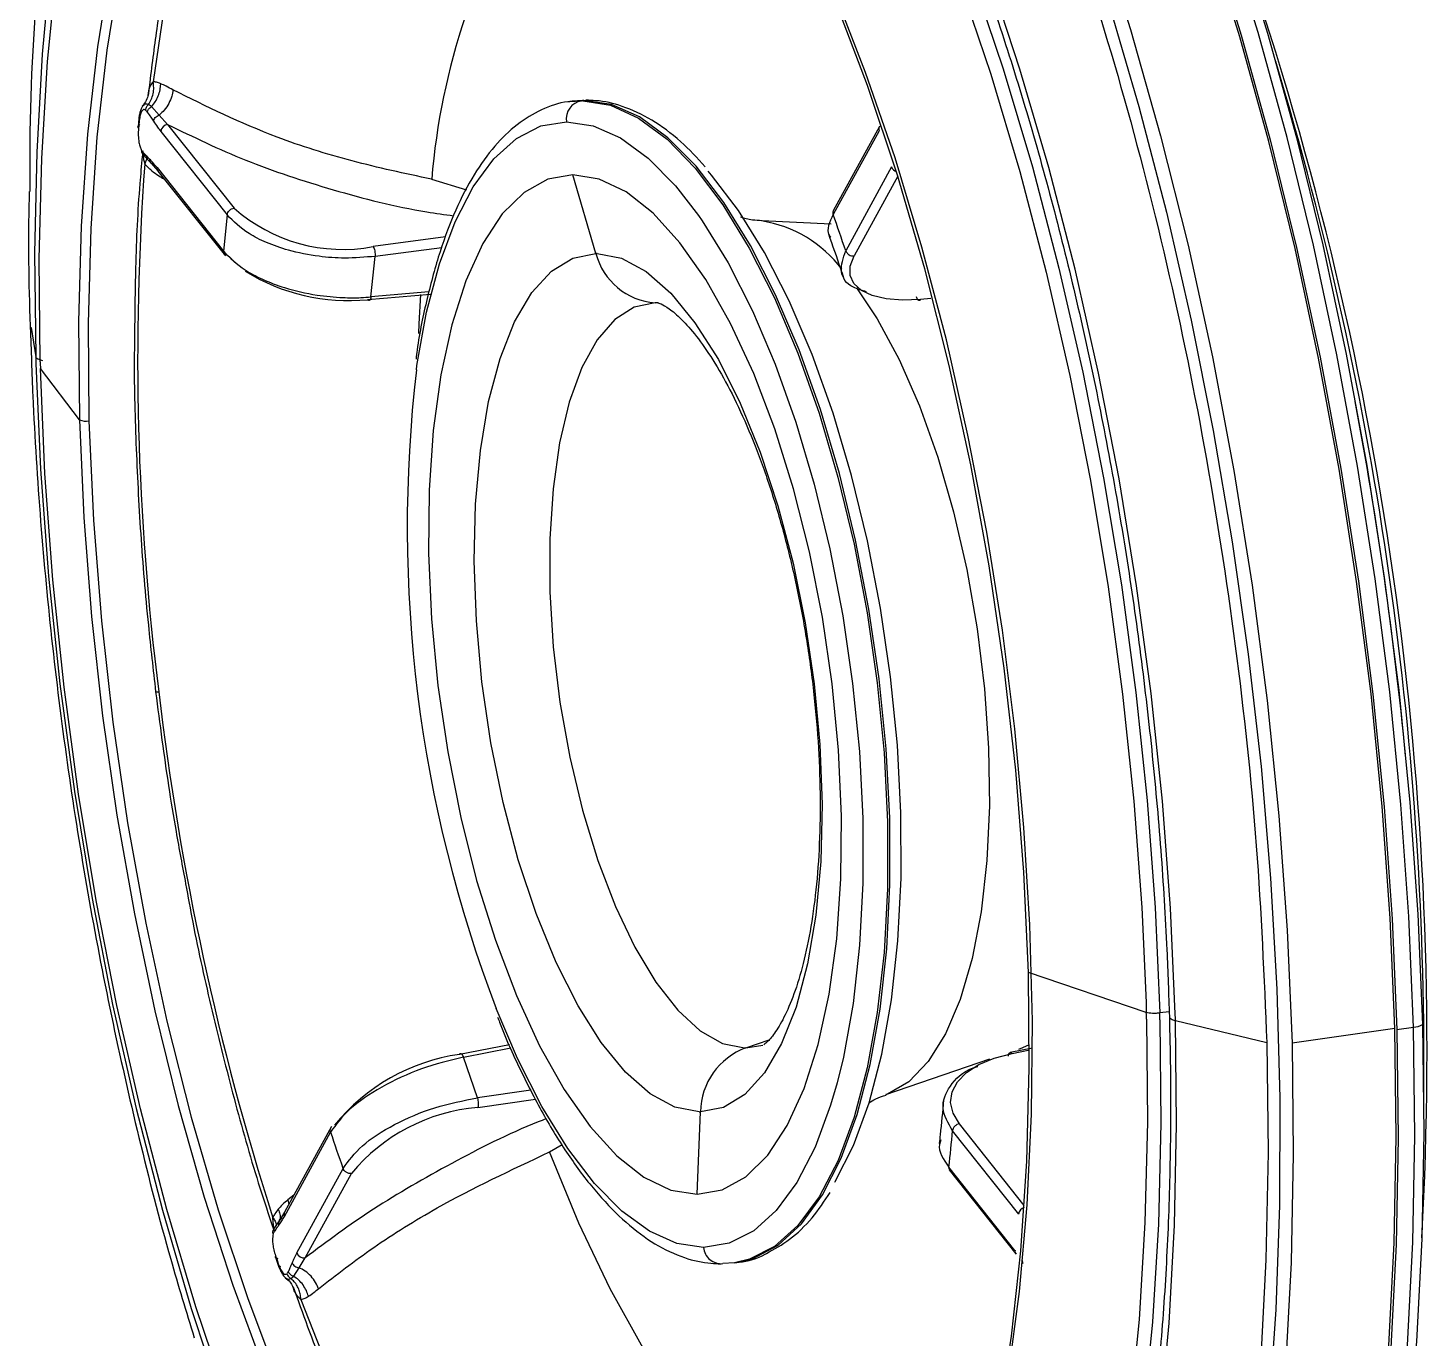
# Model space of a CAD drawing. Extents: x 526 to 610, y 679 to 808.
# Drawn here: x 598.063 to 600.412, y 748.328 to 750.527 of the extents above; entities that cross this region are included whole.
import ezdxf

# ---------------------------------------------------------------- set-up
doc = ezdxf.new("R2010")
doc.units = 0
doc.header["$MEASUREMENT"] = 0
doc.layers.add('1', color=4, linetype='Continuous')

# ---------------------------------------------------------------- blocks, each defined once
blk = doc.blocks.new('JETSETTER LX')
at = {"layer": '1', "color": 3, "linetype": 'Continuous', "lineweight": 25}
for p, q in [((72.1409, 53.5584), (72.138, 53.5362)), ((72.1438, 53.5178), (72.1386, 53.521)), ((72.1566, 53.5035), (72.1438, 53.5178)), ((72.85, 53.5267), (72.846, 53.5261)), ((72.8461, 53.5261), (72.8656, 53.5276)), ((72.8672, 53.5281), (72.85, 53.5267)), ((72.8656, 53.5276), (72.8696, 53.5281)), ((72.1225, 53.4977), (72.1212, 53.4844)), ((72.1709, 53.4879), (72.1566, 53.5035)), ((72.1709, 53.4879), (72.2824, 53.3475)), ((73.3658, 53.4845), (73.2882, 53.3426)), ((72.1593, 53.4762), (72.2709, 53.3358)), ((73.3653, 53.4773), (73.2884, 53.3366)), ((72.1272, 53.4446), (72.1301, 53.438)), ((72.1276, 53.4405), (72.1316, 53.4348)), ((72.1316, 53.4349), (72.1428, 53.4231)), ((72.1426, 53.4233), (72.1549, 53.4092)), ((72.1531, 53.4154), (72.2647, 53.2749)), ((73.3863, 53.4164), (73.3094, 53.2757)), ((72.1546, 53.4096), (72.2679, 53.267)), ((72.6142, 53.3959), (72.6726, 53.3783)), ((72.8899, 53.271), (72.8514, 53.4032)), ((73.3966, 53.401), (73.3234, 53.2671)), ((72.2709, 53.3358), (72.2647, 53.2749)), ((73.285, 53.3203), (73.1683, 53.3259)), ((72.6377, 53.2991), (72.516, 53.2828)), ((72.5193, 53.2665), (72.631, 53.2814)), ((72.2742, 53.2662), (72.2836, 53.2558)), ((72.5123, 53.1982), (72.5193, 53.2664)), ((72.5069, 53.1937), (72.6122, 53.2028)), ((72.6096, 53.2067), (72.5123, 53.1982)), ((72.9942, 53.1883), (72.9911, 53.1884)), ((73.4525, 53.1955), (73.435, 53.194)), ((71.9416, 53.1471), (71.9495, 53.0975)), ((72.0229, 52.992), (71.9573, 53.0781)), ((73.814, 51.9972), (73.616, 52.0645)), ((73.8135, 52.0138), (73.814, 51.9972)), ((73.8524, 51.9985), (73.8366, 51.9964)), ((73.8629, 51.9836), (74.0163, 51.9466)), ((74.2313, 51.9703), (74.0586, 51.9458)), ((74.2345, 51.9685), (74.2627, 51.9725)), ((72.7449, 51.9431), (72.6608, 51.9268)), ((72.6674, 51.9222), (72.7473, 51.9377)), ((73.1415, 51.9379), (73.1807, 51.9512)), ((73.1415, 51.9379), (73.1702, 51.9426)), ((73.6228, 51.9374), (73.5853, 51.93)), ((73.5886, 51.9286), (73.6157, 51.934)), ((72.6909, 51.854), (72.6674, 51.9222)), ((73.3766, 51.8593), (73.5514, 51.9192)), ((72.7808, 51.8669), (72.6909, 51.854)), ((72.6916, 51.8378), (72.7888, 51.8517)), ((73.0598, 51.692), (73.0654, 51.8304)), ((72.3669, 51.6547), (72.4444, 51.7965)), ((72.4461, 51.806), (72.3673, 51.6619)), ((73.5997, 51.6589), (73.4887, 51.7987)), ((73.6092, 51.6732), (73.5003, 51.8104)), ((72.8123, 51.7632), (72.8333, 51.7754)), ((72.3879, 51.5939), (72.4654, 51.7356)), ((72.4019, 51.5853), (72.4794, 51.727)), ((73.5935, 51.598), (73.4825, 51.7378)), ((73.483, 51.7334), (73.5951, 51.5922)), ((72.383, 51.6907), (72.3726, 51.6828)), ((72.3726, 51.6828), (72.3745, 51.675)), ((72.3494, 51.6339), (72.3474, 51.6527)), ((72.3674, 51.6621), (72.3586, 51.6481)), ((72.3449, 51.6446), (72.3491, 51.6316)), ((72.348, 51.6307), (72.3477, 51.6302)), ((72.3506, 51.6366), (72.3486, 51.632)), ((72.3587, 51.6482), (72.3505, 51.6365)), ((72.3519, 51.5863), (72.3565, 51.573)), ((72.3915, 51.5688), (72.4019, 51.5853)), ((72.3826, 51.5544), (72.3915, 51.5688)), ((73.1229, 51.5772), (73.1033, 51.5758)), ((73.1229, 51.5772), (73.1268, 51.5778)), ((72.378, 51.5506), (72.3826, 51.5544)), ((72.3815, 51.537), (72.3905, 51.5124)), ((72.3948, 51.5156), (72.394, 51.5227))]:
    blk.add_line(p, q, dxfattribs=at)
at = {"layer": '1', "color": 3, "linetype": 'Continuous', "lineweight": 25, "flags": 128}
for points in [[(73.9204, 53.8081), (73.9733, 53.6379), (74.0221, 53.462), (74.0664, 53.2814), (74.1059, 53.0971), (74.1406, 52.9101), (74.1701, 52.7212), (74.1944, 52.5316), (74.2132, 52.3423), (74.2266, 52.1543), (74.2345, 51.9685)], [(74.2313, 51.9703), (74.2235, 52.1555), (74.2102, 52.343), (74.1913, 52.5318), (74.1671, 52.7208), (74.1377, 52.9091), (74.1031, 53.0956), (74.0637, 53.2793), (74.0196, 53.4594), (73.971, 53.6347), (73.9182, 53.8044)], [(73.9646, 53.8108), (74.0173, 53.6411), (74.0659, 53.4658), (74.1101, 53.2858), (74.1495, 53.1021), (74.184, 52.9156), (74.2135, 52.7274), (74.2377, 52.5384), (74.2565, 52.3497), (74.2698, 52.1622), (74.2776, 51.977)], [(74.2627, 51.9725), (74.2549, 52.1583), (74.2415, 52.3463), (74.2226, 52.5357), (74.1983, 52.7252), (74.1688, 52.9141), (74.1341, 53.1011), (74.0946, 53.2854), (74.0503, 53.466), (74.0016, 53.6419), (73.9486, 53.8121), (73.8917, 53.9758), (73.8312, 54.132), (73.7674, 54.28), (73.7006, 54.4189), (73.6313, 54.548), (73.5597, 54.6667), (73.4862, 54.7743), (73.4113, 54.8701), (73.3353, 54.9538), (73.2586, 55.0248), (73.1817, 55.0828), (73.105, 55.1275), (73.0788, 55.1397)], [(73.7509, 53.6902), (73.8015, 53.518), (73.8478, 53.3406), (73.8895, 53.1591), (73.9265, 52.9743), (73.9584, 52.7872), (73.9852, 52.5989), (74.0066, 52.4103), (74.0227, 52.2226), (74.0333, 52.0365), (74.0383, 51.8532), (74.0377, 51.6737), (74.0315, 51.4988), (74.0198, 51.3296)], [(72.9426, 55.0707), (73.0211, 55.0181), (73.0995, 54.9518), (73.1774, 54.872), (73.2544, 54.7793), (73.33, 54.6741), (73.4039, 54.5571), (73.4755, 54.4289), (73.5446, 54.2902), (73.6106, 54.1418), (73.6733, 53.9846), (73.7324, 53.8193), (73.7873, 53.647), (73.838, 53.4686), (73.884, 53.2851), (73.9251, 53.0975), (73.9612, 52.9069), (73.9919, 52.7143), (74.0171, 52.5208), (74.0367, 52.3275), (74.0506, 52.1355), (74.0586, 51.9458)], [(73.8626, 51.9948), (73.8546, 52.1722), (73.8411, 52.3517), (73.8222, 52.5324), (73.7978, 52.7131), (73.7683, 52.8928), (73.7337, 53.0704), (73.6943, 53.245), (73.6503, 53.4154), (73.6019, 53.5807), (73.5494, 53.7399)], [(72.9321, 54.7199), (72.9904, 54.6683), (73.0631, 54.5918), (73.1348, 54.5028), (73.2051, 54.4016), (73.2736, 54.289), (73.3398, 54.1657), (73.4033, 54.0324), (73.4637, 53.8899), (73.5206, 53.7391), (73.5738, 53.581), (73.6228, 53.4164), (73.6674, 53.2465), (73.7074, 53.0722), (73.7423, 52.8946), (73.7721, 52.7149), (73.7966, 52.5341), (73.8156, 52.3533), (73.8289, 52.1737), (73.8366, 51.9964)], [(71.957, 53.0894), (71.9555, 53.2621), (71.9597, 53.4304), (71.9695, 53.5932), (71.985, 53.7495), (72.006, 53.8983), (72.0325, 54.0388), (72.0642, 54.1701), (72.1009, 54.2913), (72.1424, 54.4017), (72.1885, 54.5007), (72.2389, 54.5877), (72.2933, 54.662), (72.2988, 54.6686)], [(73.0082, 54.6176), (73.0452, 54.577), (73.1165, 54.4885), (73.1864, 54.388), (73.2544, 54.2761), (73.3202, 54.1535), (73.3833, 54.0209), (73.4433, 53.8793), (73.4999, 53.7294), (73.5528, 53.5722), (73.6015, 53.4087), (73.6459, 53.2398), (73.6855, 53.0665), (73.7203, 52.8901), (73.7499, 52.7114), (73.7742, 52.5317), (73.7931, 52.352), (73.8064, 52.1735), (73.8135, 52.0138)], [(72.5096, 54.4877), (72.4979, 54.4845), (72.4355, 54.458), (72.3759, 54.4168), (72.3198, 54.3612), (72.2674, 54.2917), (72.2193, 54.2088), (72.1757, 54.1131), (72.137, 54.0053), (72.1035, 53.8863), (72.0754, 53.757), (72.0531, 53.6182), (72.0365, 53.4712), (72.0259, 53.3171), (72.0214, 53.1569), (72.0229, 52.9919)], [(72.7781, 54.4297), (72.7093, 54.4626), (72.6415, 54.4808), (72.5751, 54.4842), (72.5106, 54.4727), (72.4486, 54.4464), (72.3895, 54.4055), (72.3337, 54.3503), (72.2817, 54.2813), (72.2339, 54.1989), (72.1906, 54.1038), (72.1521, 53.9968), (72.1189, 53.8786), (72.091, 53.7501), (72.0688, 53.6124), (72.0523, 53.4664), (72.0418, 53.3132), (72.0373, 53.1541), (72.0388, 52.9903)], [(72.1426, 54.4673), (72.1276, 54.4305), (72.0871, 54.3164), (72.0514, 54.192), (72.0207, 54.0578), (71.9952, 53.9148), (71.975, 53.7638), (71.9603, 53.6056), (71.9511, 53.4412), (71.9475, 53.2715), (71.9495, 53.0975)], [(72.6317, 54.4432), (72.5691, 54.4289), (72.5089, 54.4001), (72.4517, 54.357), (72.3979, 54.3), (72.3479, 54.2295), (72.302, 54.146), (72.2607, 54.0501), (72.2243, 53.9427), (72.193, 53.8245), (72.167, 53.6964), (72.1466, 53.5595)], [(73.616, 52.0645), (73.6084, 52.233), (73.5948, 52.4037), (73.5754, 52.5754), (73.5501, 52.7468), (73.5193, 52.9164), (73.4832, 53.0831), (73.442, 53.2456), (73.3961, 53.4026), (73.3458, 53.553), (73.2915, 53.6956), (73.2336, 53.8293), (73.1725, 53.9531), (73.1088, 54.066), (73.0428, 54.1673), (72.9752, 54.256), (72.9063, 54.3316), (72.8369, 54.3935), (72.7672, 54.4412)], [(73.5828, 51.3903), (73.6012, 51.5289), (73.614, 51.6746), (73.6212, 51.8265), (73.6227, 51.9834), (73.6185, 52.1442), (73.6086, 52.3079), (73.5932, 52.4731), (73.5723, 52.6387), (73.546, 52.8035), (73.5146, 52.9664), (73.4783, 53.1261), (73.4374, 53.2816), (73.3921, 53.4316), (73.3427, 53.5752), (73.2897, 53.7113)], [(72.8679, 53.5276), (72.9142, 53.52), (72.9616, 53.4983), (73.0093, 53.4629), (73.0566, 53.4142), (73.1029, 53.3531), (73.1475, 53.2802), (73.1897, 53.1968), (73.2289, 53.1041), (73.2646, 53.0033), (73.2962, 52.8959), (73.3233, 52.7835), (73.3454, 52.6678), (73.3623, 52.5504), (73.3737, 52.433), (73.3795, 52.3173), (73.3795, 52.205), (73.3738, 52.0978), (73.3624, 51.9972), (73.3456, 51.9046), (73.3235, 51.8214), (73.2964, 51.7488), (73.2649, 51.6879), (73.2292, 51.6395), (73.19, 51.6044), (73.1478, 51.5831), (73.1229, 51.5772)], [(73.1268, 51.5778), (73.1541, 51.5844), (73.1961, 51.6065), (73.2351, 51.6423), (73.2706, 51.6913), (73.3019, 51.7529), (73.3287, 51.826), (73.3505, 51.9097), (73.3671, 52.0027), (73.3782, 52.1038), (73.3836, 52.2113), (73.3833, 52.3237), (73.3773, 52.4395), (73.3656, 52.557), (73.3484, 52.6743), (73.326, 52.7899), (73.2987, 52.902), (73.2668, 53.0091), (73.231, 53.1095), (73.1916, 53.2018), (73.1493, 53.2847), (73.1046, 53.357), (73.0583, 53.4175), (73.0109, 53.4655), (72.9632, 53.5003), (72.9159, 53.5212), (72.8696, 53.5281)], [(72.5885, 53.0759), (72.5895, 53.0829), (72.6058, 53.1728), (72.6272, 53.2536), (72.6534, 53.3241), (72.6839, 53.3833), (72.7185, 53.4303), (72.7565, 53.4644), (72.7974, 53.4852), (72.8406, 53.4922)], [(72.8406, 53.4922), (72.8855, 53.4855), (72.9314, 53.4652), (72.9776, 53.4314), (73.0236, 53.3848), (73.0623, 53.3349)], [(72.8514, 53.4032), (72.8091, 53.3957), (72.7693, 53.3737), (72.7327, 53.3375), (72.6999, 53.2878), (72.6715, 53.2255), (72.6479, 53.1516), (72.6296, 53.0673), (72.6169, 52.9741), (72.61, 52.8737), (72.6089, 52.7676), (72.6139, 52.6578), (72.6246, 52.5461), (72.6411, 52.4345), (72.6629, 52.3247), (72.6897, 52.2188), (72.7211, 52.1185), (72.7565, 52.0256), (72.7952, 51.9415), (72.8368, 51.8679), (72.8804, 51.8059), (72.9252, 51.7565), (72.9706, 51.7207), (73.0157, 51.6991), (73.0598, 51.692)], [(73.0598, 51.692), (73.1021, 51.6995), (73.1419, 51.7215), (73.1785, 51.7576), (73.2113, 51.8073), (73.2398, 51.8696), (73.2633, 51.9436), (73.2816, 52.0279), (73.2944, 52.121), (73.3013, 52.2215), (73.3023, 52.3275), (73.2974, 52.4373), (73.2866, 52.549), (73.2702, 52.6607), (73.2484, 52.7704), (73.2215, 52.8763), (73.1902, 52.9766), (73.1548, 53.0696), (73.116, 53.1536), (73.0745, 53.2273), (73.0309, 53.2893), (72.986, 53.3386), (72.9406, 53.3744), (72.8955, 53.3961), (72.8514, 53.4032)], [(73.2908, 51.7122), (73.2917, 51.7138), (73.3224, 51.774), (73.3486, 51.8456), (73.37, 51.9274), (73.3862, 52.0185), (73.3971, 52.1173), (73.4024, 52.2225), (73.402, 52.3325), (73.3961, 52.4458), (73.3847, 52.5607), (73.3679, 52.6756), (73.346, 52.7887), (73.3192, 52.8984), (73.2881, 53.0031), (73.253, 53.1014), (73.2145, 53.1917), (73.1731, 53.2728), (73.1294, 53.3435), (73.084, 53.4028), (73.0785, 53.4091)], [(73.0623, 53.3349), (73.0685, 53.3259), (73.1118, 53.2557), (73.1529, 53.1752), (73.191, 53.0855), (73.2257, 52.988), (73.2565, 52.884), (73.2829, 52.7752), (73.3045, 52.663), (73.321, 52.5492), (73.3322, 52.4353), (73.338, 52.323), (73.3381, 52.2141), (73.3326, 52.11), (73.3217, 52.0123), (73.3054, 51.9223), (73.2949, 51.8792)], [(73.0632, 51.8304), (73.0227, 51.8384), (72.9812, 51.8607), (72.9397, 51.897), (72.899, 51.9466), (72.8599, 52.0084), (72.8231, 52.0812), (72.7895, 52.1635), (72.7597, 52.2537), (72.7343, 52.3498), (72.7138, 52.45), (72.6987, 52.5523), (72.6892, 52.6546), (72.6856, 52.7547), (72.6879, 52.8507), (72.696, 52.9406), (72.7099, 53.0226), (72.7292, 53.0951), (72.7535, 53.1565), (72.7824, 53.2057), (72.8152, 53.2416), (72.8513, 53.2635), (72.8899, 53.271)], [(72.8921, 53.271), (72.9327, 53.2631), (72.9741, 53.2407), (73.0156, 53.2044), (73.0563, 53.1548), (73.0955, 53.093), (73.1322, 53.0202), (73.1658, 52.9379), (73.1956, 52.8478), (73.221, 52.7516), (73.2415, 52.6514), (73.2566, 52.5491), (73.2661, 52.4469), (73.2697, 52.3467), (73.2674, 52.2507), (73.2593, 52.1608), (73.2454, 52.0788), (73.2261, 52.0063), (73.2018, 51.9449), (73.173, 51.8957), (73.1401, 51.8598), (73.104, 51.8379), (73.0654, 51.8304)], [(73.435, 53.194), (73.4044, 53.1928), (73.377, 53.1951), (73.3538, 53.2006), (73.3357, 53.2092), (73.3232, 53.2206), (73.3169, 53.2344), (73.317, 53.2501), (73.3234, 53.2671)], [(72.5954, 53.2025), (72.5929, 53.1533), (72.5922, 53.1368)], [(73.3277, 53.2138), (73.3623, 53.1616), (73.3991, 53.0932), (73.4331, 53.0153), (73.4638, 52.9295), (73.4905, 52.8374), (73.5127, 52.7407), (73.5302, 52.6412), (73.5424, 52.5407), (73.5492, 52.4411), (73.5505, 52.3443), (73.5463, 52.2521), (73.5365, 52.1661), (73.5215, 52.088), (73.5014, 52.0193), (73.4767, 51.9612), (73.4478, 51.9149), (73.4153, 51.881), (73.3797, 51.8604), (73.3769, 51.8594)], [(72.9892, 53.1885), (72.9541, 53.1813), (72.9215, 53.1605), (72.892, 53.1264), (72.8664, 53.0797), (72.8453, 53.0216), (72.829, 52.9533), (72.818, 52.8763), (72.8124, 52.7924), (72.8125, 52.7033), (72.8183, 52.6112), (72.8295, 52.5179), (72.8459, 52.4257), (72.8673, 52.3366), (72.893, 52.2524), (72.9226, 52.1752), (72.9553, 52.1066), (72.9905, 52.0482), (73.0273, 52.0012), (73.065, 51.9667), (73.1027, 51.9454), (73.1396, 51.9379)], [(71.9498, 53.0863), (71.9577, 52.9089), (71.9712, 52.7294), (71.9902, 52.5487), (72.0145, 52.368), (72.0441, 52.1883), (72.0786, 52.0107), (72.1181, 51.8361), (72.1621, 51.6657), (72.2105, 51.5004), (72.263, 51.3412), (72.3192, 51.189), (72.3788, 51.0447), (72.4416, 50.9091), (72.507, 50.7831), (72.5748, 50.6674), (72.6445, 50.5627), (72.7158, 50.4695), (72.7802, 50.3967)], [(72.9725, 50.294), (72.9442, 50.3096), (72.8712, 50.3592), (72.7984, 50.4222), (72.7261, 50.4982), (72.6548, 50.5868), (72.585, 50.6873), (72.5169, 50.7992), (72.4511, 50.9218), (72.388, 51.0543), (72.328, 51.1959), (72.2714, 51.3458), (72.2185, 51.503), (72.1698, 51.6666), (72.1255, 51.8355), (72.0858, 52.0087), (72.051, 52.1852), (72.0214, 52.3638), (71.9971, 52.5435), (71.9782, 52.7232), (71.965, 52.9017), (71.9573, 53.078)], [(72.0229, 52.9919), (72.0302, 52.828), (72.0432, 52.662), (72.0617, 52.4949), (72.0858, 52.3282), (72.1151, 52.1628), (72.1495, 52.0001), (72.1887, 51.8412), (72.2325, 51.6872), (72.2805, 51.5393), (72.3324, 51.3986), (72.3878, 51.2659), (72.4463, 51.1424), (72.5075, 51.0288), (72.5709, 50.9261), (72.6361, 50.8349), (72.7027, 50.7559), (72.7701, 50.6896), (72.8378, 50.6367), (72.9054, 50.5973), (72.9724, 50.5718), (73.0383, 50.5605), (73.0767, 50.5605)], [(72.0388, 52.9903), (72.0463, 52.8236), (72.0597, 52.6547), (72.0789, 52.4848), (72.1038, 52.3153), (72.1342, 52.1474), (72.1698, 51.9824), (72.2105, 51.8215), (72.2558, 51.666), (72.3054, 51.517), (72.359, 51.3756), (72.4161, 51.243), (72.4764, 51.12), (72.5394, 51.0078), (72.6045, 50.907), (72.6714, 50.8184), (72.7394, 50.7428), (72.8081, 50.6807), (72.877, 50.6326)], [(73.1166, 50.5659), (73.1649, 50.5803), (73.2247, 50.6113), (73.2816, 50.6561), (73.3351, 50.7145), (73.3849, 50.7858), (73.4307, 50.8698), (73.472, 50.9657), (73.5086, 51.0728), (73.5403, 51.1904), (73.5668, 51.3177), (73.5879, 51.4537), (73.6035, 51.5974), (73.6134, 51.7479), (73.6176, 51.9039), (73.616, 52.0645)], [(73.0706, 51.6029), (73.0258, 51.6096), (72.9799, 51.63), (72.9336, 51.6637), (72.8876, 51.7104), (72.8427, 51.7692), (72.7994, 51.8394), (72.7584, 51.92), (72.7225, 52.0039)], [(73.8373, 51.3173), (73.8521, 51.4755), (73.8613, 51.64), (73.8649, 51.8097), (73.8629, 51.9836)], [(73.8369, 51.985), (73.8384, 51.8112), (73.8342, 51.6419), (73.8243, 51.4781), (73.8087, 51.3209), (73.7876, 51.1711), (73.761, 51.0298), (73.7291, 50.8977), (73.6922, 50.7758), (73.6504, 50.6646), (73.604, 50.565), (73.5533, 50.4776), (73.5417, 50.4602)], [(73.8143, 51.9859), (73.8158, 51.8132), (73.8117, 51.6449), (73.8018, 51.4821), (73.7863, 51.3258), (73.7653, 51.177), (73.7388, 51.0365), (73.7072, 50.9052), (73.6704, 50.784), (73.6289, 50.6735), (73.5828, 50.5745), (73.5447, 50.5071)], [(74.2345, 51.9685), (74.2367, 51.786), (74.2333, 51.6077), (74.2243, 51.4346), (74.2098, 51.2676), (74.1898, 51.1076), (74.1644, 50.9555), (74.1338, 50.812), (74.0981, 50.678), (74.0575, 50.5541), (74.0123, 50.441), (73.9627, 50.3394), (73.9089, 50.2497), (73.8512, 50.1724), (73.79, 50.108), (73.7255, 50.0567), (73.6582, 50.019), (73.5883, 49.9949), (73.5163, 49.9845), (73.4747, 49.9848)], [(73.551, 49.9957), (73.5871, 50.0026), (73.6568, 50.0267), (73.7239, 50.0643), (73.7882, 50.1154), (73.8492, 50.1796), (73.9067, 50.2567), (73.9603, 50.3461), (74.0098, 50.4474), (74.0549, 50.5602), (74.0953, 50.6837), (74.1309, 50.8173), (74.1614, 50.9603), (74.1867, 51.112), (74.2067, 51.2715), (74.2212, 51.438), (74.2302, 51.6106), (74.2335, 51.7883), (74.2313, 51.9703)], [(74.2776, 51.977), (74.2799, 51.7951), (74.2765, 51.6173), (74.2675, 51.4448), (74.253, 51.2783), (74.2331, 51.1189), (74.2078, 50.9672), (74.1773, 50.8242), (74.1417, 50.6906), (74.1013, 50.5671), (74.0562, 50.4544), (74.0067, 50.3531), (73.9531, 50.2636), (73.8956, 50.1866), (73.8346, 50.1224), (73.7703, 50.0713), (73.7513, 50.0591)], [(73.7948, 50.0915), (73.8182, 50.112), (73.8794, 50.1764), (73.9371, 50.2537), (73.9909, 50.3434), (74.0405, 50.445), (74.0857, 50.5581), (74.1263, 50.682), (74.162, 50.816), (74.1926, 50.9595), (74.218, 51.1116), (74.238, 51.2716), (74.2525, 51.4386), (74.2615, 51.6117), (74.2649, 51.79), (74.2627, 51.9725)], [(74.0163, 51.9466), (74.0185, 51.762), (74.0149, 51.5818), (74.0055, 51.407), (73.9903, 51.2387), (73.9694, 51.0776), (73.9431, 50.9248), (73.9113, 50.7812), (73.8743, 50.6474), (73.8323, 50.5242), (73.7855, 50.4124), (73.7342, 50.3125), (73.6787, 50.2252), (73.6193, 50.1508), (73.5563, 50.0899), (73.49, 50.0428), (73.4209, 50.0096), (73.3493, 49.9907), (73.2757, 49.9861), (73.2003, 49.9959), (73.1238, 50.0199), (73.0464, 50.0581)], [(74.0586, 51.9458), (74.0608, 51.7595), (74.0572, 51.5777), (74.0477, 51.4014), (74.0324, 51.2315), (74.0113, 51.069), (73.9847, 50.9148), (73.9527, 50.7698), (73.9153, 50.6348), (73.873, 50.5106), (73.8258, 50.3977), (73.774, 50.297), (73.718, 50.2088), (73.658, 50.1338), (73.5944, 50.0724), (73.5276, 50.0248), (73.523, 50.0221)], [(73.6001, 51.9358), (73.6066, 51.9383), (73.6177, 51.9437)], [(73.5003, 51.8104), (73.4896, 51.8281), (73.4854, 51.8463), (73.4879, 51.8642), (73.4969, 51.8811), (73.5121, 51.8966), (73.533, 51.9099), (73.5588, 51.9207), (73.5886, 51.9285)], [(73.2949, 51.8792), (73.284, 51.8415), (73.2579, 51.771), (73.2273, 51.7119), (73.1928, 51.6649), (73.1548, 51.6307), (73.1139, 51.61), (73.0706, 51.6029)], [(73.1606, 51.1986), (73.1462, 51.2111), (73.0859, 51.2721), (73.0267, 51.3467), (72.9692, 51.434), (72.9139, 51.5333), (72.8614, 51.6434), (72.8123, 51.7632)], [(72.3948, 51.5156), (72.4484, 51.3787), (72.5055, 51.2508), (72.5655, 51.1327), (72.628, 51.0255), (72.6926, 50.9298), (72.7587, 50.8465), (72.8259, 50.7762), (72.8935, 50.7194), (72.9612, 50.6766), (73.0284, 50.6481), (73.0945, 50.6341)]]:
    blk.add_lwpolyline(points, dxfattribs=at)
at = {"layer": '1', "color": 3, "linetype": 'Continuous', "lineweight": 25}
for centre, radius, start, end in [((73.7616, 53.3011), 1.1513, 147.5125, 175.2774), ((68.6338, 51.9337), 5.6515, 356.8059, 19.3618), ((68.4714, 51.9107), 5.8088, 359.33132, 16.83637), ((72.8713, 53.497), 0.0311, 100.5184, 188.8301), ((72.8663, 53.3812), 0.1464, 89.3614, 90.2492), ((72.8702, 53.3826), 0.1456, 90.2492, 91.1886), ((72.1732, 53.474), 0.0141, 99.5495, 170.861), ((73.3736, 53.4804), 0.00883, 151.3052, 200.5108), ((76.5716, 53.0955), 4.451, 175.7973, 187.2282), ((72.1609, 53.4144), 0.00786, 172.5716, 217.5787), ((73.3988, 53.4212), 0.0134, 200.7729, 250.1015), ((72.4649, 53.5524), 0.2744, 228.3148, 280.7262), ((73.135, 53.1184), 0.2101, 37.0283, 80.9272), ((70.4151, 52.3111), 3.0507, 18.4324, 19.6415), ((72.8904, 53.1629), 0.1081, 89.0907, 90.2489), ((72.9973, 53.2992), 0.111, 194.7077, 265.8213), ((72.4747, 53.5219), 0.3298, 238.2433, 275.5968), ((72.9896, 53.0946), 0.0939, 89.0907, 90.2489), ((77.5707, 53.2509), 5.6233, 181.5637, 181.6771), ((77.3913, 53.2264), 5.436, 181.4442, 181.5639), ((74.8365, 52.8124), 2.2633, 173.3134, 200.929), ((67.4993, 51.7726), 6.7817, 5.54362, 10.62427), ((72.0334, 53.0159), 0.0261, 246.2323, 281.9071), ((72.1534, 52.5459), 0.0107, 255.9369, 283.6353), ((76.8789, 53.0977), 4.7563, 186.7878, 197.6858), ((68.38, 51.8489), 5.436, 1.4442, 1.5635), ((68.3696, 51.8471), 5.469, 1.4444, 1.5637), ((68.2417, 51.8302), 5.6233, 1.5637, 1.6771), ((74.2594, 52.0102), 0.0379, 274.9266, 298.7492), ((73.1822, 51.8283), 0.1169, 110.3813, 178.9673), ((73.1411, 52.0317), 0.0939, 269.0907, 270.2489), ((72.7071, 51.601), 0.3291, 98.0846, 140.9985), ((72.7178, 51.5291), 0.3098, 94.8495, 140.3031), ((73.0649, 51.9386), 0.1081, 269.0907, 270.2489), ((75.3382, 52.7611), 3.0504, 198.4345, 199.6437), ((70.8722, 52.0344), 2.6271, 353.5175, 354.8531), ((72.3752, 51.6578), 0.00885, 152.3521, 200.4887), ((73.6136, 51.6567), 0.0141, 109.187, 170.824), ((72.4005, 51.5988), 0.0136, 201.0241, 275.7672), ((73.1002, 51.6053), 0.0297, 184.5811, 275.9479), ((73.6013, 51.597), 0.00781, 172.4824, 221.3717)]:
    blk.add_arc(centre, radius, start, end, dxfattribs=at)
for points in [[(72.9103, 55.0435), (72.9557, 55.013), (73.0465, 54.9521), (73.1819, 54.8081), (73.3137, 54.6286), (73.4397, 54.4127), (73.5579, 54.1652), (73.6662, 53.89), (73.7626, 53.5919), (73.8457, 53.276), (73.914, 52.9476), (73.9659, 52.6126), (74.0023, 52.2759), (74.0116, 52.0563), (74.0163, 51.9466)], [(72.2709, 53.3358), (72.2712, 53.3371), (72.2717, 53.3398), (72.2745, 53.3435), (72.2782, 53.3463), (72.281, 53.3471), (72.2824, 53.3475)], [(72.516, 53.2828), (72.5165, 53.2818), (72.5176, 53.2799), (72.5187, 53.2755), (72.5194, 53.2707), (72.5193, 53.2679), (72.5193, 53.2665)], [(73.3094, 53.2757), (73.31, 53.2745), (73.3112, 53.2719), (73.3148, 53.2689), (73.319, 53.2671), (73.322, 53.2671), (73.3234, 53.2671)], [(72.5123, 53.1982), (72.5121, 53.1969), (72.5116, 53.1944), (72.5103, 53.1923), (72.5086, 53.1918), (72.5075, 53.193), (72.5069, 53.1937)], [(73.435, 53.194), (73.4345, 53.1934), (73.4334, 53.1921), (73.4313, 53.1925), (73.4294, 53.1947), (73.4284, 53.1972), (73.428, 53.1985)], [(71.9613, 53.0912), (71.9592, 53.0918), (71.9551, 53.0929), (71.951, 53.0951), (71.95, 53.0967), (71.9495, 53.0975)], [(73.8366, 51.9964), (73.8346, 51.9961), (73.8306, 51.9957), (73.8243, 51.9957), (73.8184, 51.9962), (73.8155, 51.9969), (73.814, 51.9972)], [(72.6608, 51.9268), (72.6613, 51.9274), (72.6621, 51.9286), (72.6639, 51.9282), (72.6658, 51.926), (72.6668, 51.9235), (72.6674, 51.9222)], [(73.5827, 51.9239), (73.5828, 51.9252), (73.5831, 51.9277), (73.5846, 51.9299), (73.5865, 51.9304), (73.5879, 51.9292), (73.5886, 51.9286)], [(72.6909, 51.854), (72.6913, 51.8526), (72.6921, 51.8498), (72.6926, 51.845), (72.6925, 51.8406), (72.6919, 51.8387), (72.6916, 51.8378)], [(73.5003, 51.8104), (73.4989, 51.81), (73.4961, 51.8092), (73.4923, 51.8064), (73.4896, 51.8027), (73.489, 51.8001), (73.4887, 51.7987)], [(72.4794, 51.727), (72.4779, 51.727), (72.475, 51.7269), (72.4707, 51.7288), (72.4672, 51.7318), (72.466, 51.7343), (72.4654, 51.7356)]]:
    blk.add_open_spline(points, degree=3, dxfattribs=at)
for points, knots in [([(72.7263, 54.8495), (72.7278, 54.8493), (72.7502, 54.8465), (72.7949, 54.8295), (72.8601, 54.7978), (72.9261, 54.7531), (72.9921, 54.6973), (73.0582, 54.6302), (73.1239, 54.552), (73.1888, 54.4631), (73.2526, 54.3639), (73.3148, 54.255), (73.3752, 54.1368), (73.4332, 54.01), (73.4887, 53.8754), (73.5412, 53.7335), (73.5904, 53.5852), (73.6362, 53.4313), (73.6781, 53.2727), (73.7161, 53.1101), (73.7498, 52.9444), (73.7791, 52.7766), (73.8038, 52.6076), (73.8238, 52.4381), (73.839, 52.2693), (73.8484, 52.1198), (73.8514, 52.0276), (73.8527, 51.9903)], [0, 0, 0, 0, 0.003177, 0.046671, 0.089356, 0.131488, 0.173338, 0.215082, 0.256813, 0.29857, 0.340379, 0.382244, 0.424164, 0.466132, 0.508142, 0.550186, 0.592259, 0.634354, 0.676468, 0.718596, 0.760734, 0.80288, 0.845029, 0.88718, 0.929328, 0.97147, 1, 1, 1, 1]), ([(71.9404, 53.375), (71.9402, 53.4086), (71.9394, 53.5494), (71.956, 53.7826), (71.9904, 54.0673), (72.0426, 54.3261), (72.1117, 54.5511), (72.1686, 54.6973), (72.2056, 54.7559), (72.2103, 54.7633)], [0, 0, 0, 0, 0.05733, 0.240539, 0.423748, 0.606957, 0.790166, 0.973375, 1, 1, 1, 1]), ([(72.3536, 54.2596), (72.3532, 54.259), (72.3369, 54.2366), (72.3082, 54.1823), (72.268, 54.0962), (72.2325, 53.9988), (72.2012, 53.8926), (72.1747, 53.7776), (72.1542, 53.6663), (72.1449, 53.5905), (72.1409, 53.5584)], [0, 0, 0, 0, 0.003483, 0.151385, 0.299516, 0.447619, 0.595609, 0.743471, 0.891213, 1, 1, 1, 1]), ([(72.1466, 53.5595), (72.1447, 53.5571), (72.1402, 53.5519), (72.1386, 53.5445), (72.138, 53.5379), (72.1379, 53.5362)], [0, 0, 0, 0, 0.373758, 0.844067, 1, 1, 1, 1]), ([(72.1386, 53.521), (72.1403, 53.5237), (72.1438, 53.5292), (72.1468, 53.5392), (72.148, 53.5496), (72.1471, 53.5562), (72.1466, 53.5595)], [0, 0, 0, 0, 0.249554, 0.5052689, 0.7582105, 1, 1, 1, 1]), ([(72.1438, 53.5178), (72.146, 53.5204), (72.1504, 53.5257), (72.1554, 53.5355), (72.1586, 53.5458), (72.1591, 53.5523), (72.1593, 53.5555)], [0, 0, 0, 0, 0.249818, 0.506113, 0.759177, 1, 1, 1, 1]), ([(72.1593, 53.5561), (72.1569, 53.5571), (72.1526, 53.5588), (72.1484, 53.5592), (72.1466, 53.5595)], [0, 0, 0, 0, 0.560525, 1, 1, 1, 1]), ([(72.1798, 53.5458), (72.1759, 53.5479), (72.169, 53.5516), (72.1623, 53.5547), (72.1593, 53.5561)], [0, 0, 0, 0, 0.559328, 1, 1, 1, 1]), ([(72.1593, 53.5555), (72.1593, 53.5556), (72.1593, 53.5558), (72.1593, 53.556), (72.1593, 53.5561)], [0, 0, 0, 0, 0.560671, 1, 1, 1, 1]), ([(72.1379, 53.5379), (72.1373, 53.5346), (72.1359, 53.5278), (72.1309, 53.5217), (72.1284, 53.5185)], [0, 0, 0, 0, 0.482027, 1, 1, 1, 1]), ([(72.1798, 53.5458), (72.1793, 53.5422), (72.1782, 53.5348), (72.1731, 53.5228), (72.1657, 53.5115), (72.1596, 53.5062), (72.1566, 53.5035)], [0, 0, 0, 0, 0.233408, 0.486539, 0.746962, 1, 1, 1, 1]), ([(72.6142, 53.3959), (72.5692, 53.4055), (72.4792, 53.4247), (72.3284, 53.4724), (72.2362, 53.518), (72.1798, 53.5458)], [0, 0, 0, 0, 0.280166, 0.560322, 1, 1, 1, 1]), ([(72.13, 53.5204), (72.1291, 53.5191), (72.1274, 53.5167), (72.1253, 53.5111), (72.1236, 53.5047), (72.1229, 53.5), (72.1225, 53.4977)], [0, 0, 0, 0, 0.26984, 0.522931, 0.765555, 1, 1, 1, 1]), ([(72.134, 53.5115), (72.1332, 53.512), (72.1315, 53.5131), (72.129, 53.5122), (72.1266, 53.5093), (72.1245, 53.5033), (72.1238, 53.4976), (72.1234, 53.4946)], [0, 0, 0, 0, 0.14944, 0.31246, 0.494168, 0.732247, 1, 1, 1, 1]), ([(72.1386, 53.521), (72.1362, 53.5218), (72.1322, 53.5229), (72.1305, 53.5203), (72.1298, 53.5193)], [0, 0, 0, 0, 0.607622, 1, 1, 1, 1]), ([(72.134, 53.5115), (72.1341, 53.5124), (72.1342, 53.5141), (72.1352, 53.5167), (72.1367, 53.5191), (72.138, 53.5204), (72.1386, 53.521)], [0, 0, 0, 0, 0.246536, 0.5, 0.753464, 1, 1, 1, 1]), ([(72.134, 53.5115), (72.1345, 53.5111), (72.1355, 53.5102), (72.1364, 53.5089), (72.1368, 53.5084)], [0, 0, 0, 0, 0.559778, 1, 1, 1, 1]), ([(72.1368, 53.5084), (72.137, 53.5093), (72.1374, 53.511), (72.1389, 53.5136), (72.1411, 53.516), (72.1429, 53.5172), (72.1438, 53.5178)], [0, 0, 0, 0, 0.2453491, 0.4999999, 0.7546508, 1, 1, 1, 1]), ([(72.1368, 53.5084), (72.1387, 53.5056), (72.1422, 53.5005), (72.1456, 53.4954), (72.1471, 53.4932)], [0, 0, 0, 0, 0.559999, 1, 1, 1, 1]), ([(72.8461, 53.5259), (72.8449, 53.5258), (72.8285, 53.5246), (72.798, 53.5136), (72.7567, 53.4889), (72.7189, 53.4523), (72.6845, 53.4044), (72.6538, 53.3452), (72.6274, 53.2758), (72.6061, 53.1966), (72.593, 53.1354), (72.5886, 53.099), (72.588, 53.094)], [0, 0, 0, 0, 0.008578, 0.123105, 0.237854, 0.355695, 0.477849, 0.602888, 0.728871, 0.854575, 0.979826, 1, 1, 1, 1]), ([(73.0736, 53.4169), (73.06, 53.4315), (73.0307, 53.4628), (72.9841, 53.4966), (72.9364, 53.5194), (72.899, 53.5277), (72.8787, 53.5283), (72.8732, 53.5284)], [0, 0, 0, 0, 0.216413, 0.462472, 0.706426, 0.920758, 1, 1, 1, 1]), ([(72.122, 53.4813), (72.1217, 53.4819), (72.1209, 53.4831), (72.1211, 53.4849), (72.1223, 53.4865), (72.1238, 53.4873), (72.1245, 53.4877)], [0, 0, 0, 0, 0.244431, 0.5, 0.75557, 1, 1, 1, 1]), ([(72.1234, 53.4946), (72.1231, 53.4921), (72.1227, 53.4877), (72.1222, 53.4833), (72.122, 53.4813)], [0, 0, 0, 0, 0.56, 1, 1, 1, 1]), ([(72.1471, 53.4932), (72.1474, 53.4942), (72.1479, 53.4963), (72.1501, 53.4994), (72.1531, 53.502), (72.1555, 53.503), (72.1566, 53.5035)], [0, 0, 0, 0, 0.243098, 0.5, 0.756902, 1, 1, 1, 1]), ([(72.1471, 53.4932), (72.1494, 53.4898), (72.1534, 53.4839), (72.1575, 53.4786), (72.1593, 53.4762)], [0, 0, 0, 0, 0.559967, 1, 1, 1, 1]), ([(72.1709, 53.4879), (72.2136, 53.467), (72.299, 53.4253), (72.4474, 53.377), (72.5661, 53.3462), (72.6361, 53.3366), (72.6511, 53.3345)], [0, 0, 0, 0, 0.3054855, 0.6109929, 0.9165002, 1, 1, 1, 1]), ([(72.122, 53.4813), (72.1218, 53.4773), (72.1213, 53.4699), (72.1224, 53.4587), (72.1246, 53.45), (72.1263, 53.4463), (72.1272, 53.4446)], [0, 0, 0, 0, 0.333507, 0.622395, 0.821331, 1, 1, 1, 1]), ([(72.1291, 53.4433), (72.1289, 53.4402), (72.1272, 53.4219), (72.1212, 53.3588), (72.1165, 53.2568), (72.1157, 53.1683), (72.1153, 53.1286)], [0, 0, 0, 0, 0.031123, 0.182171, 0.632775, 1, 1, 1, 1]), ([(72.1272, 53.4446), (72.1271, 53.4438), (72.1269, 53.4423), (72.1274, 53.4411), (72.1277, 53.4404)], [0, 0, 0, 0, 0.510984, 1, 1, 1, 1]), ([(72.1299, 53.4408), (72.1294, 53.4414), (72.1285, 53.4425), (72.1276, 53.444), (72.1272, 53.4446)], [0, 0, 0, 0, 0.559773, 1, 1, 1, 1]), ([(72.1295, 53.4371), (72.1295, 53.4369), (72.1295, 53.4318), (72.131, 53.4267), (72.1326, 53.4217)], [0, 0, 0, 0, 0.031096, 1, 1, 1, 1]), ([(72.1405, 53.4297), (72.1386, 53.4317), (72.135, 53.4354), (72.1315, 53.4392), (72.1299, 53.4408)], [0, 0, 0, 0, 0.559999, 1, 1, 1, 1]), ([(72.1299, 53.4408), (72.1299, 53.4399), (72.13, 53.438), (72.131, 53.4355), (72.1327, 53.4335), (72.1343, 53.4327), (72.1351, 53.4323)], [0, 0, 0, 0, 0.245331, 0.5, 0.754669, 1, 1, 1, 1]), ([(72.1349, 53.4343), (72.1352, 53.4338), (72.1361, 53.4322), (72.1355, 53.4279), (72.1335, 53.4238), (72.1326, 53.4217)], [0, 0, 0, 0, 0.184041, 0.601235, 1, 1, 1, 1]), ([(72.1445, 53.4099), (72.1422, 53.4119), (72.138, 53.4154), (72.1342, 53.4198), (72.1326, 53.4217)], [0, 0, 0, 0, 0.5620146, 1, 1, 1, 1]), ([(72.1531, 53.4154), (72.1507, 53.4183), (72.1466, 53.4233), (72.1424, 53.4277), (72.1405, 53.4297)], [0, 0, 0, 0, 0.5599672, 1, 1, 1, 1]), ([(72.1405, 53.4297), (72.1406, 53.4286), (72.1407, 53.4263), (72.1417, 53.4241), (72.1426, 53.4233), (72.1427, 53.4232)], [0, 0, 0, 0, 0.459253, 0.944582, 1, 1, 1, 1]), ([(72.1445, 53.4099), (72.1482, 53.4072), (72.1547, 53.4023), (72.1615, 53.3982), (72.1645, 53.3964)], [0, 0, 0, 0, 0.560581, 1, 1, 1, 1]), ([(71.9387, 53.3752), (71.9386, 53.3714), (71.9365, 53.2971), (71.9372, 53.2208), (71.9404, 53.148), (71.9405, 53.1471)], [0, 0, 0, 0, 0.05031, 0.98704, 1, 1, 1, 1]), ([(73.2889, 53.3438), (73.2884, 53.3427), (73.2874, 53.3405), (73.2881, 53.3379), (73.2884, 53.3366)], [0, 0, 0, 0, 0.475771, 1, 1, 1, 1]), ([(72.5193, 53.2664), (72.5023, 53.2649), (72.4715, 53.2622), (72.4214, 53.266), (72.3763, 53.2749), (72.337, 53.2887), (72.299, 53.3077), (72.2818, 53.3249), (72.2709, 53.3358)], [0, 0, 0, 0, 0.1766642, 0.3201532, 0.5001484, 0.6425858, 0.7735201, 1, 1, 1, 1]), ([(73.1688, 53.3262), (73.1633, 53.3265), (73.1491, 53.327), (73.1388, 53.3302), (73.1325, 53.3321)], [0, 0, 0, 0, 0.3804816, 1, 1, 1, 1]), ([(73.2884, 53.3366), (73.2822, 53.3239), (73.2751, 53.3092), (73.2832, 53.2998), (73.2843, 53.2985)], [0, 0, 0, 0, 0.865891, 1, 1, 1, 1]), ([(73.2803, 53.3042), (73.2871, 53.2849), (73.2957, 53.2605), (73.304, 53.2355), (73.3058, 53.2303)], [0, 0, 0, 0, 0.7934151, 1, 1, 1, 1]), ([(72.2664, 53.2692), (72.2659, 53.2698), (72.2646, 53.2714), (72.2646, 53.2736), (72.2647, 53.2749)], [0, 0, 0, 0, 0.403533, 1, 1, 1, 1]), ([(72.2647, 53.2749), (72.2755, 53.264), (72.2927, 53.2468), (72.3306, 53.227), (72.3707, 53.2117), (72.4173, 53.2011), (72.4612, 53.1968), (72.4915, 53.1967), (72.5067, 53.1978), (72.5123, 53.1982)], [0, 0, 0, 0, 0.2254274, 0.3565676, 0.4997018, 0.6901854, 0.8371627, 0.940472, 1, 1, 1, 1]), ([(73.3442, 53.207), (73.3364, 53.2092), (73.3129, 53.2157), (73.2973, 53.24), (73.3053, 53.2638), (73.3094, 53.2757)], [0, 0, 0, 0, 0.199018, 0.599511, 1, 1, 1, 1]), ([(72.9942, 53.1883), (72.9941, 53.1883), (72.9937, 53.1884), (72.998, 53.1877), (73.012, 53.1799), (73.033, 53.1623), (73.0585, 53.1335), (73.0864, 53.0939), (73.1152, 53.0435), (73.1438, 52.9829), (73.1712, 52.9133), (73.1963, 52.8361), (73.2184, 52.753), (73.2369, 52.6656), (73.2512, 52.5758), (73.2611, 52.4855), (73.2663, 52.3966), (73.2668, 52.3111), (73.2627, 52.2308), (73.2543, 52.1575), (73.2421, 52.0929), (73.2269, 52.0386), (73.2101, 51.9961), (73.1933, 51.966), (73.1793, 51.9487), (73.1714, 51.943), (73.1716, 51.9431), (73.1717, 51.9432)], [0, 0, 0, 0, 0.006334, 0.045679, 0.082886, 0.122182, 0.161518, 0.201759, 0.243167, 0.285627, 0.328925, 0.372847, 0.417208, 0.461858, 0.506674, 0.551551, 0.596369, 0.641015, 0.685373, 0.729302, 0.77263, 0.815149, 0.856645, 0.896983, 0.936338, 0.975619, 1, 1, 1, 1]), ([(71.9404, 53.1471), (71.9417, 53.1087), (71.9452, 53.0005), (71.9566, 52.822), (71.9765, 52.6123), (72.003, 52.404), (72.036, 52.1969), (72.0755, 51.9909), (72.1221, 51.786), (72.1684, 51.6055), (72.2021, 51.4952), (72.2155, 51.4513)], [0, 0, 0, 0, 0.067206, 0.189799, 0.311203, 0.431955, 0.552601, 0.673591, 0.795405, 0.918641, 1, 1, 1, 1]), ([(72.1153, 53.1286), (72.1152, 53.1197), (72.1142, 53.0623), (72.1172, 52.9527), (72.1248, 52.8011), (72.1364, 52.6615), (72.1466, 52.5728), (72.1508, 52.5355)], [0, 0, 0, 0, 0.0472711, 0.3030801, 0.5588347, 0.8145511, 1, 1, 1, 1]), ([(72.1508, 52.5355), (72.1543, 52.5085), (72.1643, 52.4302), (72.1805, 52.3222), (72.1957, 52.2424), (72.2012, 52.2131)], [0, 0, 0, 0, 0.250081, 0.72547, 1, 1, 1, 1]), ([(72.2012, 52.2131), (72.2051, 52.1917), (72.2182, 52.1194), (72.2452, 51.9988), (72.2819, 51.8526), (72.3153, 51.7341), (72.3376, 51.6668), (72.3449, 51.6446)], [0, 0, 0, 0, 0.108012, 0.363593, 0.619202, 0.874855, 1, 1, 1, 1]), ([(72.725, 51.9895), (72.7261, 51.9866), (72.7385, 51.9529), (72.7655, 51.8949), (72.8056, 51.8171), (72.8485, 51.7491), (72.8935, 51.6907), (72.9403, 51.6432), (72.9887, 51.6071), (73.0365, 51.5845), (73.0738, 51.5762), (73.0941, 51.5756), (73.0996, 51.5755)], [0, 0, 0, 0, 0.0110242, 0.1305602, 0.2503929, 0.3706223, 0.4913558, 0.6126509, 0.7342849, 0.8548781, 0.9608285, 1, 1, 1, 1]), ([(73.8527, 51.9903), (73.8533, 51.9616), (73.8552, 51.8783), (73.8545, 51.7428), (73.849, 51.5861), (73.8385, 51.4346), (73.8232, 51.2891), (73.8031, 51.1503), (73.7785, 51.0191), (73.7494, 50.8962), (73.716, 50.7822), (73.6787, 50.6777), (73.6377, 50.5834), (73.5933, 50.4998), (73.5459, 50.4272), (73.4959, 50.3656), (73.4435, 50.3167), (73.406, 50.2875), (73.3857, 50.2779), (73.3839, 50.2771)], [0, 0, 0, 0, 0.03383, 0.098144, 0.162444, 0.226712, 0.29094, 0.35512, 0.419241, 0.483292, 0.547261, 0.611138, 0.674917, 0.738606, 0.802237, 0.865871, 0.92964, 0.993801, 1, 1, 1, 1]), ([(73.8528, 51.9904), (73.8527, 51.9903), (73.8524, 51.9894), (73.8538, 51.9877), (73.8571, 51.9854), (73.8609, 51.9842), (73.8629, 51.9836)], [0, 0, 0, 0, 0.030104, 0.353402, 0.676701, 1, 1, 1, 1]), ([(72.6674, 51.9222), (72.6438, 51.9164), (72.5966, 51.9049), (72.5284, 51.8729), (72.4723, 51.8348), (72.4537, 51.8092), (72.4444, 51.7965)], [0, 0, 0, 0, 0.249606, 0.500027, 0.750012, 1, 1, 1, 1]), ([(73.4887, 51.7987), (73.4814, 51.8115), (73.4667, 51.837), (73.482, 51.8741), (73.5059, 51.8988), (73.5285, 51.9059), (73.5311, 51.9067)], [0, 0, 0, 0, 0.319049, 0.639175, 0.959322, 1, 1, 1, 1]), ([(72.4654, 51.7356), (72.4747, 51.7483), (72.4933, 51.7738), (72.55, 51.8102), (72.6191, 51.8398), (72.667, 51.8493), (72.6909, 51.854)], [0, 0, 0, 0, 0.249562, 0.499965, 0.750385, 1, 1, 1, 1]), ([(73.3484, 51.8458), (73.3518, 51.8481), (73.3591, 51.853), (73.371, 51.8566), (73.3773, 51.8585)], [0, 0, 0, 0, 0.468665, 1, 1, 1, 1]), ([(73.4736, 51.8504), (73.4718, 51.8308), (73.4695, 51.8062), (73.4668, 51.7822), (73.4662, 51.7773)], [0, 0, 0, 0, 0.793677, 1, 1, 1, 1]), ([(72.8061, 51.8187), (72.8018, 51.817), (72.7458, 51.7952), (72.6466, 51.7444), (72.5126, 51.6682), (72.4388, 51.6129), (72.4019, 51.5853)], [0, 0, 0, 0, 0.027135, 0.351431, 0.675727, 1, 1, 1, 1]), ([(72.4444, 51.7965), (72.444, 51.7978), (72.4434, 51.8004), (72.4444, 51.8026), (72.4449, 51.8036)], [0, 0, 0, 0, 0.524272, 1, 1, 1, 1]), ([(73.4693, 51.7832), (73.4682, 51.7807), (73.4623, 51.7664), (73.4734, 51.7507), (73.4825, 51.7378)], [0, 0, 0, 0, 0.179083, 1, 1, 1, 1]), ([(72.4242, 51.5335), (72.4542, 51.5568), (72.5144, 51.6035), (72.6417, 51.6829), (72.7476, 51.7328), (72.8123, 51.7632)], [0, 0, 0, 0, 0.280145, 0.560297, 1, 1, 1, 1]), ([(73.4825, 51.7378), (73.4825, 51.7365), (73.4825, 51.7343), (73.4837, 51.7327), (73.4842, 51.7321)], [0, 0, 0, 0, 0.5964827, 1, 1, 1, 1]), ([(72.3726, 51.6828), (72.3695, 51.68), (72.364, 51.675), (72.3589, 51.6694), (72.3567, 51.6669)], [0, 0, 0, 0, 0.5593734, 1, 1, 1, 1]), ([(73.1761, 51.5928), (73.1893, 51.6001), (73.2168, 51.6152), (73.2527, 51.6498), (73.2735, 51.6806), (73.2835, 51.6953)], [0, 0, 0, 0, 0.326821, 0.677465, 1, 1, 1, 1]), ([(72.3567, 51.6669), (72.3547, 51.6646), (72.3513, 51.6603), (72.3486, 51.6551), (72.3474, 51.6527)], [0, 0, 0, 0, 0.559021, 1, 1, 1, 1]), ([(72.3474, 51.6527), (72.3489, 51.6508), (72.3519, 51.6468), (72.3537, 51.642), (72.3531, 51.6397), (72.3529, 51.6388)], [0, 0, 0, 0, 0.382711, 0.783203, 1, 1, 1, 1]), ([(72.3567, 51.6669), (72.3578, 51.6641), (72.3601, 51.6584), (72.36, 51.6534), (72.3599, 51.6508)], [0, 0, 0, 0, 0.486792, 1, 1, 1, 1]), ([(72.3578, 51.6404), (72.3576, 51.6415), (72.3571, 51.6439), (72.358, 51.6473), (72.3599, 51.6502), (72.3619, 51.6513), (72.3629, 51.6518)], [0, 0, 0, 0, 0.243098, 0.5, 0.756902, 1, 1, 1, 1]), ([(72.3578, 51.6404), (72.3596, 51.6429), (72.3627, 51.6473), (72.3656, 51.6525), (72.3669, 51.6547)], [0, 0, 0, 0, 0.559967, 1, 1, 1, 1]), ([(72.3483, 51.6255), (72.348, 51.6262), (72.3475, 51.6276), (72.3475, 51.6297), (72.3481, 51.6316), (72.349, 51.6327), (72.3495, 51.6332)], [0, 0, 0, 0, 0.246536, 0.5, 0.753464, 1, 1, 1, 1]), ([(72.3483, 51.6255), (72.3486, 51.6263), (72.3492, 51.6279), (72.3499, 51.629), (72.3502, 51.6295)], [0, 0, 0, 0, 0.559752, 1, 1, 1, 1]), ([(72.3502, 51.6295), (72.35, 51.6304), (72.3495, 51.6324), (72.3499, 51.6352), (72.3511, 51.6378), (72.3525, 51.6391), (72.3531, 51.6397)], [0, 0, 0, 0, 0.245275, 0.5, 0.754725, 1, 1, 1, 1]), ([(72.3502, 51.6295), (72.3516, 51.6315), (72.3541, 51.6352), (72.3567, 51.6388), (72.3578, 51.6404)], [0, 0, 0, 0, 0.559999, 1, 1, 1, 1]), ([(72.3483, 51.6255), (72.3479, 51.624), (72.3472, 51.621), (72.347, 51.6149), (72.3475, 51.6072), (72.3492, 51.598), (72.3511, 51.5921), (72.3521, 51.5889)], [0, 0, 0, 0, 0.149496, 0.312796, 0.494673, 0.732671, 1, 1, 1, 1]), ([(72.3521, 51.5889), (72.3519, 51.5883), (72.3514, 51.5872), (72.352, 51.5859), (72.3534, 51.5849), (72.3549, 51.5846), (72.3557, 51.5845)], [0, 0, 0, 0, 0.244619, 0.499999, 0.755381, 1, 1, 1, 1]), ([(72.3521, 51.5889), (72.353, 51.5864), (72.3545, 51.582), (72.356, 51.5776), (72.3567, 51.5756)], [0, 0, 0, 0, 0.56, 1, 1, 1, 1]), ([(72.3879, 51.5939), (72.3863, 51.5909), (72.3835, 51.5855), (72.3809, 51.5795), (72.3798, 51.5769)], [0, 0, 0, 0, 0.559967, 1, 1, 1, 1]), ([(73.1248, 51.5778), (73.1266, 51.578), (73.1437, 51.5793), (73.1613, 51.5837), (73.1755, 51.5924), (73.1761, 51.5928)], [0, 0, 0, 0, 0.101956, 0.963061, 1, 1, 1, 1]), ([(73.6058, 51.5811), (73.6057, 51.5801), (73.6056, 51.5781), (73.6065, 51.5766), (73.607, 51.5759)], [0, 0, 0, 0, 0.519058, 1, 1, 1, 1]), ([(72.3567, 51.5756), (72.3565, 51.5751), (72.356, 51.574), (72.3566, 51.5726), (72.358, 51.5715), (72.3595, 51.5713), (72.3603, 51.5711)], [0, 0, 0, 0, 0.24462, 0.500001, 0.755382, 1, 1, 1, 1]), ([(72.3564, 51.5732), (72.3574, 51.5708), (72.3593, 51.5659), (72.3628, 51.5593), (72.3665, 51.5537), (72.3691, 51.5515), (72.3704, 51.5504)], [0, 0, 0, 0, 0.234104, 0.47599, 0.730087, 1, 1, 1, 1]), ([(72.3567, 51.5756), (72.3581, 51.572), (72.3607, 51.5651), (72.3651, 51.5591), (72.3687, 51.5572), (72.3705, 51.5583), (72.3713, 51.5588)], [0, 0, 0, 0, 0.333235, 0.622136, 0.821177, 1, 1, 1, 1]), ([(72.3734, 51.5622), (72.3731, 51.5614), (72.3724, 51.5601), (72.3716, 51.5592), (72.3713, 51.5588)], [0, 0, 0, 0, 0.559751, 1, 1, 1, 1]), ([(72.3713, 51.5588), (72.3716, 51.5579), (72.3723, 51.556), (72.3744, 51.5529), (72.3766, 51.5515), (72.378, 51.5506)], [0, 0, 0, 0, 0.27723, 0.562127, 1, 1, 1, 1]), ([(72.3798, 51.5769), (72.3786, 51.5741), (72.3765, 51.5691), (72.3744, 51.5643), (72.3734, 51.5622)], [0, 0, 0, 0, 0.559999, 1, 1, 1, 1]), ([(72.3734, 51.5622), (72.3738, 51.5613), (72.3747, 51.5596), (72.3769, 51.5573), (72.3795, 51.5554), (72.3816, 51.5548), (72.3826, 51.5544)], [0, 0, 0, 0, 0.245271, 0.5, 0.754729, 1, 1, 1, 1]), ([(72.3798, 51.5769), (72.3803, 51.5759), (72.3813, 51.5738), (72.3842, 51.5713), (72.3878, 51.5694), (72.3903, 51.569), (72.3915, 51.5688)], [0, 0, 0, 0, 0.243098, 0.5, 0.756902, 1, 1, 1, 1]), ([(72.4242, 51.5335), (72.4228, 51.537), (72.4198, 51.5444), (72.4119, 51.5549), (72.4021, 51.5639), (72.395, 51.5672), (72.3915, 51.5688)], [0, 0, 0, 0, 0.235269, 0.489146, 0.748903, 1, 1, 1, 1]), ([(72.3681, 51.5521), (72.3712, 51.5498), (72.3772, 51.5453), (72.3797, 51.5397), (72.3809, 51.537)], [0, 0, 0, 0, 0.52137, 1, 1, 1, 1]), ([(72.3699, 51.5514), (72.3705, 51.5508), (72.3726, 51.5485), (72.3758, 51.5497), (72.378, 51.5506)], [0, 0, 0, 0, 0.29561, 1, 1, 1, 1]), ([(72.394, 51.5227), (72.3933, 51.5255), (72.392, 51.531), (72.3884, 51.5387), (72.3837, 51.5455), (72.3799, 51.5489), (72.378, 51.5506)], [0, 0, 0, 0, 0.2475917, 0.5007381, 0.7535253, 1, 1, 1, 1]), ([(72.3948, 51.5156), (72.3909, 51.5193), (72.3852, 51.5247), (72.3823, 51.5339), (72.3814, 51.5369)], [0, 0, 0, 0, 0.670185, 1, 1, 1, 1]), ([(72.4072, 51.5208), (72.4062, 51.524), (72.4042, 51.5306), (72.3985, 51.5401), (72.3911, 51.5486), (72.3854, 51.5525), (72.3826, 51.5544)], [0, 0, 0, 0, 0.240017, 0.493065, 0.749786, 1, 1, 1, 1]), ([(72.4072, 51.5208), (72.4103, 51.523), (72.416, 51.5269), (72.4217, 51.5315), (72.4242, 51.5335)], [0, 0, 0, 0, 0.559, 1, 1, 1, 1]), ([(72.3905, 51.5124), (72.3987, 51.4896), (72.4227, 51.423), (72.466, 51.32), (72.5198, 51.204), (72.5762, 51.0967), (72.6347, 50.9985), (72.6951, 50.9099), (72.7571, 50.8323), (72.8089, 50.7754), (72.8403, 50.7488), (72.8504, 50.7403)], [0, 0, 0, 0, 0.064934, 0.189827, 0.31478, 0.43981, 0.564932, 0.690163, 0.815517, 0.940997, 1, 1, 1, 1]), ([(72.3948, 51.5156), (72.3971, 51.5162), (72.4013, 51.5172), (72.4054, 51.5197), (72.4072, 51.5208)], [0, 0, 0, 0, 0.562992, 1, 1, 1, 1])]:
    blk.add_open_spline(points, degree=3, knots=knots, dxfattribs=at)

msp = doc.modelspace()

# ---------------------------------------------------------------- block references
at = {"layer": '1'}
msp.add_blockref('JETSETTER LX', (526.127, 696.8772), dxfattribs=at)

doc.saveas('drawing.dxf')
